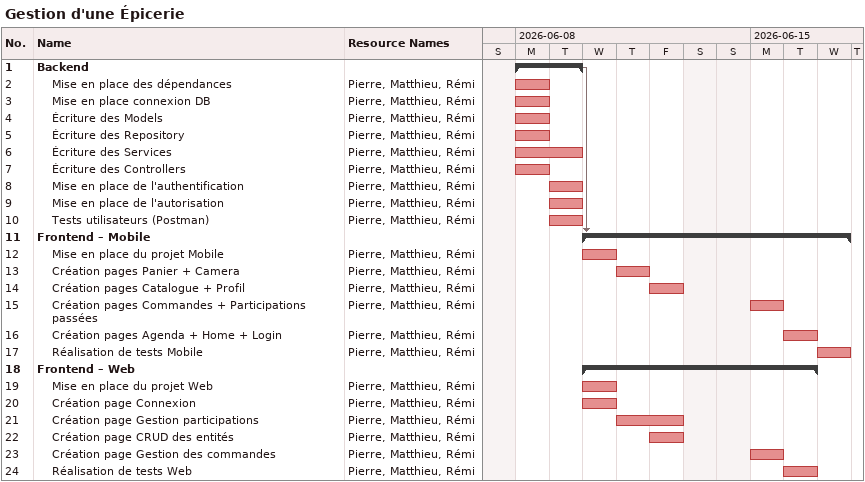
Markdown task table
Gestion d'une Épicerie

| ID | Level | Task | Start | Finish | Predecessors | Resources |
|---|---|---|---|---|---|---|
| 1 | 1 | **Backend** | 2026-06-08 | 2026-06-09 |  |  |
| 2 | 2 | Mise en place des dépendances | 2026-06-08 | 2026-06-08 |  | Pierre, Matthieu, Rémi |
| 3 | 2 | Mise en place connexion DB | 2026-06-08 | 2026-06-08 |  | Pierre, Matthieu, Rémi |
| 4 | 2 | Écriture des Models | 2026-06-08 | 2026-06-08 |  | Pierre, Matthieu, Rémi |
| 5 | 2 | Écriture des Repository | 2026-06-08 | 2026-06-08 |  | Pierre, Matthieu, Rémi |
| 6 | 2 | Écriture des Services | 2026-06-08 | 2026-06-09 |  | Pierre, Matthieu, Rémi |
| 7 | 2 | Écriture des Controllers | 2026-06-08 | 2026-06-08 |  | Pierre, Matthieu, Rémi |
| 8 | 2 | Mise en place de l'authentification | 2026-06-09 | 2026-06-09 |  | Pierre, Matthieu, Rémi |
| 9 | 2 | Mise en place de l'autorisation | 2026-06-09 | 2026-06-09 |  | Pierre, Matthieu, Rémi |
| 10 | 2 | Tests utilisateurs (Postman) | 2026-06-09 | 2026-06-09 |  | Pierre, Matthieu, Rémi |
| 11 | 1 | **Frontend – Mobile** | 2026-06-10 | 2026-06-17 | 1 |  |
| 12 | 2 | Mise en place du projet Mobile | 2026-06-10 | 2026-06-10 |  | Pierre, Matthieu, Rémi |
| 13 | 2 | Création pages Panier + Camera | 2026-06-11 | 2026-06-11 |  | Pierre, Matthieu, Rémi |
| 14 | 2 | Création pages Catalogue + Profil | 2026-06-12 | 2026-06-12 |  | Pierre, Matthieu, Rémi |
| 15 | 2 | Création pages Commandes + Participations passées | 2026-06-15 | 2026-06-15 |  | Pierre, Matthieu, Rémi |
| 16 | 2 | Création pages Agenda + Home + Login | 2026-06-16 | 2026-06-16 |  | Pierre, Matthieu, Rémi |
| 17 | 2 | Réalisation de tests Mobile | 2026-06-17 | 2026-06-17 |  | Pierre, Matthieu, Rémi |
| 18 | 1 | **Frontend – Web** | 2026-06-10 | 2026-06-16 |  |  |
| 19 | 2 | Mise en place du projet Web | 2026-06-10 | 2026-06-10 |  | Pierre, Matthieu, Rémi |
| 20 | 2 | Création page Connexion | 2026-06-10 | 2026-06-10 |  | Pierre, Matthieu, Rémi |
| 21 | 2 | Création page Gestion participations | 2026-06-11 | 2026-06-12 |  | Pierre, Matthieu, Rémi |
| 22 | 2 | Création page CRUD des entités | 2026-06-12 | 2026-06-12 |  | Pierre, Matthieu, Rémi |
| 23 | 2 | Création page Gestion des commandes | 2026-06-15 | 2026-06-15 |  | Pierre, Matthieu, Rémi |
| 24 | 2 | Réalisation de tests Web | 2026-06-16 | 2026-06-16 |  | Pierre, Matthieu, Rémi |
